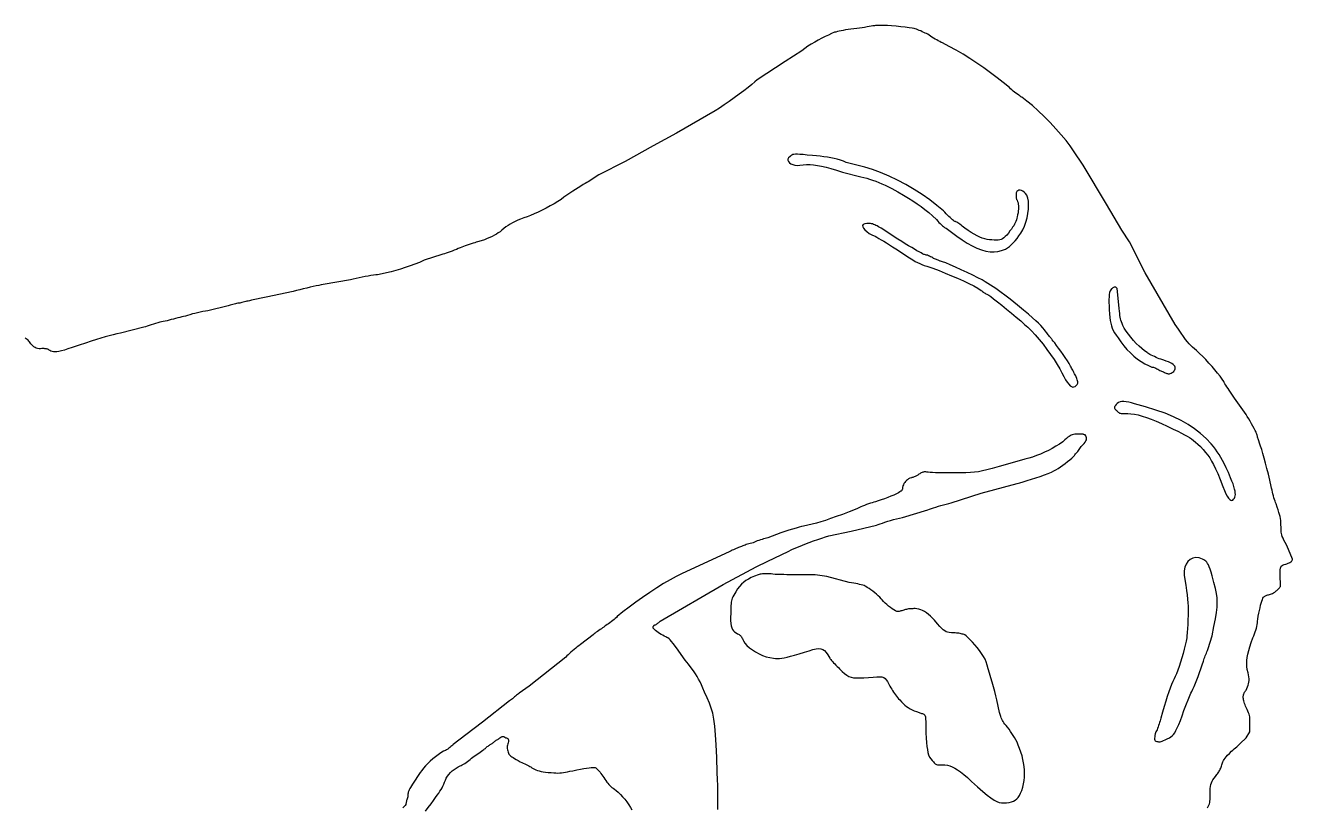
# Model space of a CAD drawing. Extents: x 0.1 to 12, y 0.1 to 13.2.
# Drawn here: x 8.111 to 12.033, y 10.784 to 13.205 of the extents above; entities that cross this region are included whole.
import ezdxf

# ---------------------------------------------------------------- set-up
doc = ezdxf.new("R2010")
doc.units = 0
doc.layers.get('0').update_dxf_attribs({"color": 5, "linetype": 'CONTINUOUS'})
doc.layers.add('1', color=1, linetype='CONTINUOUS')

msp = doc.modelspace()

# ---------------------------------------------------------------- linework, layer by layer
at = {"linetype": 'CONTINUOUS'}
msp.add_lwpolyline([(11.769, 10.7828), (11.7716, 10.7874), (11.7737, 10.7916), (11.7752, 10.7956), (11.7763, 10.7995), (11.777, 10.8037), (11.7774, 10.8083), (11.7777, 10.8133), (11.7778, 10.8191), (11.7778, 10.8258), (11.7779, 10.835), (11.7782, 10.8427), (11.7789, 10.8494), (11.78, 10.8552), (11.7815, 10.8604), (11.7836, 10.8652), (11.7863, 10.8699), (11.7897, 10.8747), (11.7938, 10.88), (11.7988, 10.8859), (11.8006, 10.8886), (11.8024, 10.8913), (11.8041, 10.8941), (11.8058, 10.8969), (11.8074, 10.8998), (11.809, 10.9027), (11.8104, 10.9058), (11.8117, 10.9091), (11.8128, 10.9124), (11.8138, 10.9159), (11.8147, 10.9194), (11.8158, 10.9226), (11.8171, 10.9258), (11.8188, 10.929), (11.8209, 10.9324), (11.8238, 10.9362), (11.8273, 10.9405), (11.8318, 10.9455), (11.8372, 10.9513), (11.8438, 10.958), (11.8483, 10.9616), (11.8524, 10.9651), (11.8563, 10.9684), (11.8598, 10.9716), (11.863, 10.9745), (11.8657, 10.977), (11.8679, 10.9791), (11.8695, 10.9806), (11.8705, 10.9816), (11.8709, 10.982), (11.8889, 11), (11.9009, 11.018), (11.9009, 11.042), (11.9009, 11.0487), (11.9008, 11.0546), (11.9006, 11.0597), (11.9001, 11.0643), (11.8994, 11.0687), (11.8983, 11.073), (11.8968, 11.0773), (11.8948, 11.082), (11.8921, 11.0872), (11.8889, 11.0931), (11.8872, 11.0976), (11.8857, 11.102), (11.8843, 11.1063), (11.8831, 11.1103), (11.8821, 11.1141), (11.8813, 11.1175), (11.8807, 11.1205), (11.8802, 11.123), (11.88, 11.1249), (11.8799, 11.1261), (11.88, 11.1273), (11.8802, 11.1289), (11.8807, 11.1309), (11.8813, 11.1331), (11.8821, 11.1355), (11.8831, 11.138), (11.8843, 11.1405), (11.8857, 11.1429), (11.8872, 11.1452), (11.8889, 11.1471), (11.8914, 11.1524), (11.8935, 11.1574), (11.8953, 11.1622), (11.8966, 11.167), (11.8975, 11.1719), (11.898, 11.177), (11.8979, 11.1823), (11.8974, 11.1881), (11.8964, 11.1943), (11.8949, 11.2012), (11.8926, 11.2109), (11.8913, 11.2202), (11.8908, 11.2295), (11.8911, 11.2388), (11.8923, 11.2485), (11.8942, 11.2587), (11.897, 11.2697), (11.9006, 11.2816), (11.9049, 11.2948), (11.9099, 11.3093), (11.9125, 11.3155), (11.9149, 11.3216), (11.9171, 11.3275), (11.9191, 11.3333), (11.9208, 11.339), (11.9222, 11.3445), (11.9234, 11.3501), (11.9242, 11.3555), (11.9247, 11.361), (11.9249, 11.3664), (11.9267, 11.3761), (11.9285, 11.3854), (11.9303, 11.3941), (11.9321, 11.4024), (11.9339, 11.4099), (11.9357, 11.4168), (11.9375, 11.4228), (11.9393, 11.428), (11.9411, 11.4322), (11.9429, 11.4354), (11.944, 11.4363), (11.9454, 11.4372), (11.9471, 11.4381), (11.949, 11.439), (11.9512, 11.4399), (11.9535, 11.4408), (11.956, 11.4417), (11.9586, 11.4426), (11.9613, 11.4435), (11.964, 11.4444), (11.9674, 11.4454), (11.9705, 11.4466), (11.9733, 11.4479), (11.9759, 11.4493), (11.9782, 11.4508), (11.9804, 11.4524), (11.9824, 11.4541), (11.9843, 11.4559), (11.9862, 11.4577), (11.988, 11.4595), (11.9904, 11.4619), (11.9924, 11.4641), (11.9938, 11.4662), (11.9949, 11.4684), (11.9955, 11.4711), (11.9958, 11.4744), (11.9957, 11.4785), (11.9954, 11.4838), (11.9948, 11.4903), (11.994, 11.4985), (11.994, 11.5068), (11.9941, 11.5138), (11.9945, 11.5196), (11.9952, 11.5244), (11.9962, 11.5282), (11.9979, 11.5312), (12.0002, 11.5335), (12.0032, 11.5352), (12.0071, 11.5365), (12.012, 11.5375), (12.0155, 11.5385), (12.0188, 11.5397), (12.0219, 11.541), (12.0246, 11.5424), (12.027, 11.5439), (12.0291, 11.5455), (12.0308, 11.5472), (12.032, 11.549), (12.0328, 11.5508), (12.033, 11.5526), (12.015, 11.5946), (12.0101, 11.6037), (12.0062, 11.6112), (12.0032, 11.6175), (12.0009, 11.6229), (11.9992, 11.6276), (11.9982, 11.632), (11.9975, 11.6363), (11.9971, 11.6408), (11.997, 11.6458), (11.997, 11.6517), (11.9969, 11.6593), (11.9966, 11.6661), (11.996, 11.6723), (11.9952, 11.6783), (11.994, 11.6843), (11.9925, 11.6906), (11.9905, 11.6974), (11.9882, 11.705), (11.9853, 11.7137), (11.982, 11.7237), (11.9802, 11.7277), (11.9784, 11.7322), (11.9767, 11.7373), (11.975, 11.7427), (11.9733, 11.7485), (11.9718, 11.7544), (11.9704, 11.7604), (11.9691, 11.7664), (11.968, 11.7722), (11.967, 11.7778), (11.9625, 11.7972), (11.958, 11.8158), (11.9536, 11.8334), (11.9493, 11.8499), (11.9452, 11.8652), (11.9412, 11.8792), (11.9375, 11.8917), (11.934, 11.9025), (11.9308, 11.9116), (11.9279, 11.9189), (11.927, 11.9217), (11.9261, 11.9246), (11.9253, 11.9274), (11.9245, 11.9302), (11.9238, 11.9328), (11.9232, 11.9351), (11.9227, 11.9371), (11.9223, 11.9386), (11.922, 11.9396), (11.9219, 11.9399), (11.9213, 11.9419), (11.9196, 11.9456), (11.9171, 11.9508), (11.9138, 11.9572), (11.9099, 11.9643), (11.9057, 11.9719), (11.9013, 11.9796), (11.8969, 11.9871), (11.8927, 11.994), (11.8889, 12), (11.8529, 12.0511), (11.8491, 12.0573), (11.8451, 12.0636), (11.841, 12.0696), (11.8369, 12.0755), (11.833, 12.0811), (11.8293, 12.0863), (11.826, 12.0911), (11.8232, 12.0953), (11.8211, 12.0991), (11.8198, 12.1021), (11.8146, 12.1099), (11.8082, 12.1187), (11.8007, 12.1283), (11.7924, 12.1385), (11.7834, 12.149), (11.774, 12.1596), (11.7643, 12.1701), (11.7546, 12.1801), (11.745, 12.1896), (11.7357, 12.1982), (11.729, 12.2034), (11.7231, 12.2084), (11.7177, 12.2134), (11.7125, 12.219), (11.7072, 12.2252), (11.7016, 12.2326), (11.6953, 12.2413), (11.6881, 12.2518), (11.6796, 12.2644), (11.6697, 12.2793), (11.5766, 12.4384), (11.5285, 12.5345), (11.5045, 12.5706), (11.4565, 12.6517), (11.3844, 12.7718), (11.3544, 12.8168), (11.3446, 12.8315), (11.332, 12.8481), (11.3171, 12.8661), (11.3005, 12.8849), (11.2827, 12.9039), (11.2642, 12.9225), (11.2457, 12.9403), (11.2276, 12.9564), (11.2106, 12.9705), (11.1952, 12.982), (11.1922, 12.984), (11.1888, 12.9863), (11.1851, 12.9888), (11.181, 12.9917), (11.1768, 12.9947), (11.1725, 12.998), (11.1682, 13.0014), (11.164, 13.0048), (11.1599, 13.0084), (11.1562, 13.012), (11.1376, 13.0274), (11.1182, 13.0428), (11.098, 13.0581), (11.0772, 13.0732), (11.0559, 13.0878), (11.0344, 13.102), (11.0128, 13.1154), (10.9913, 13.128), (10.9699, 13.1396), (10.9489, 13.1502), (10.9451, 13.1521), (10.9408, 13.1544), (10.9362, 13.1569), (10.9314, 13.1597), (10.9264, 13.1625), (10.9215, 13.1655), (10.9167, 13.1685), (10.9121, 13.1715), (10.9078, 13.1744), (10.9039, 13.1772), (10.9001, 13.1791), (10.8958, 13.1811), (10.8912, 13.1831), (10.8865, 13.1852), (10.8818, 13.1873), (10.8771, 13.1893), (10.8727, 13.1911), (10.8685, 13.1927), (10.8649, 13.1941), (10.8619, 13.1952), (10.8554, 13.1963), (10.8457, 13.1976), (10.8337, 13.199), (10.8201, 13.2005), (10.8059, 13.202), (10.792, 13.2032), (10.7793, 13.2042), (10.7685, 13.2047), (10.7607, 13.2048), (10.7568, 13.2042), (10.7447, 13.2042), (10.7423, 13.204), (10.7388, 13.2036), (10.7342, 13.2028), (10.7288, 13.2019), (10.7226, 13.2008), (10.7158, 13.1997), (10.7084, 13.1985), (10.7007, 13.1973), (10.6928, 13.1962), (10.6847, 13.1952), (10.6751, 13.1942), (10.666, 13.1931), (10.6575, 13.1918), (10.6496, 13.1905), (10.6423, 13.1892), (10.6356, 13.1878), (10.6296, 13.1865), (10.6242, 13.1853), (10.6196, 13.1842), (10.6156, 13.1832), (10.6063, 13.1793), (10.5963, 13.1749), (10.586, 13.1701), (10.5754, 13.1648), (10.5646, 13.1592), (10.5538, 13.1531), (10.5431, 13.1468), (10.5328, 13.1401), (10.5229, 13.1332), (10.5135, 13.1261), (10.4625, 13.0931), (10.3754, 13.036), (10.3685, 13.0297), (10.3591, 13.0217), (10.3475, 13.0124), (10.3343, 13.0022), (10.3198, 12.9914), (10.3047, 12.9802), (10.2893, 12.9692), (10.2741, 12.9586), (10.2596, 12.9487), (10.2462, 12.9399), (10.1261, 12.8709), (10.0541, 12.8318), (9.967, 12.7838), (9.8859, 12.7417), (9.8529, 12.7207), (9.8486, 12.7185), (9.8433, 12.7154), (9.837, 12.7117), (9.8299, 12.7073), (9.8221, 12.7023), (9.8137, 12.6969), (9.805, 12.6912), (9.796, 12.6852), (9.7868, 12.679), (9.7778, 12.6727), (9.7689, 12.6662), (9.7587, 12.6595), (9.7475, 12.6527), (9.7355, 12.6459), (9.723, 12.6393), (9.7103, 12.6329), (9.6978, 12.6269), (9.6856, 12.6214), (9.6742, 12.6166), (9.6637, 12.6126), (9.6533, 12.609), (9.6437, 12.6054), (9.6349, 12.6016), (9.6267, 12.5978), (9.619, 12.5938), (9.6118, 12.5897), (9.6049, 12.5853), (9.5983, 12.5807), (9.5919, 12.5758), (9.5856, 12.5706), (9.5802, 12.5662), (9.5746, 12.5622), (9.5688, 12.5584), (9.5626, 12.5549), (9.5559, 12.5514), (9.5486, 12.5481), (9.5405, 12.5448), (9.5316, 12.5414), (9.5216, 12.5381), (9.5105, 12.5345), (9.5065, 12.5335), (9.5017, 12.5321), (9.4964, 12.5305), (9.4906, 12.5286), (9.4846, 12.5267), (9.4785, 12.5246), (9.4725, 12.5225), (9.4667, 12.5204), (9.4613, 12.5184), (9.4565, 12.5165), (9.4508, 12.5138), (9.4448, 12.5112), (9.4385, 12.5086), (9.4321, 12.5061), (9.4257, 12.5038), (9.4195, 12.5016), (9.4136, 12.4997), (9.4082, 12.498), (9.4034, 12.4966), (9.3994, 12.4955), (9.3453, 12.4775), (9.3308, 12.4713), (9.3162, 12.4656), (9.3015, 12.4602), (9.2868, 12.4551), (9.2721, 12.4505), (9.2576, 12.4461), (9.2431, 12.4422), (9.2289, 12.4386), (9.2149, 12.4353), (9.2012, 12.4324), (9.1952, 12.4322), (9.1881, 12.4314), (9.1802, 12.4303), (9.1716, 12.4289), (9.1625, 12.4272), (9.1532, 12.4253), (9.1438, 12.4233), (9.1345, 12.4213), (9.1256, 12.4193), (9.1171, 12.4174), (9.033, 12.4024), (9.0269, 12.4013), (9.0196, 12.3999), (9.0112, 12.3982), (9.002, 12.3963), (8.9921, 12.3941), (8.9818, 12.3918), (8.9712, 12.3893), (8.9606, 12.3867), (8.9501, 12.3841), (8.9399, 12.3814), (8.8559, 12.3634), (8.8108, 12.3544), (8.8079, 12.3535), (8.8045, 12.3526), (8.8008, 12.3516), (8.7968, 12.3507), (8.7928, 12.3498), (8.7888, 12.349), (8.7848, 12.3481), (8.7811, 12.3471), (8.7777, 12.3462), (8.7748, 12.3453), (8.7718, 12.3452), (8.7684, 12.3447), (8.7647, 12.344), (8.7608, 12.343), (8.7568, 12.342), (8.7527, 12.3408), (8.7488, 12.3396), (8.7451, 12.3384), (8.7417, 12.3373), (8.7387, 12.3363), (8.6757, 12.3213), (8.6682, 12.3202), (8.6604, 12.3189), (8.6523, 12.3172), (8.6441, 12.3154), (8.6359, 12.3134), (8.6279, 12.3114), (8.6202, 12.3093), (8.613, 12.3072), (8.6064, 12.3052), (8.6006, 12.3033), (8.5949, 12.3022), (8.5889, 12.3009), (8.5824, 12.2993), (8.5758, 12.2976), (8.5691, 12.2958), (8.5623, 12.294), (8.5557, 12.2923), (8.5493, 12.2907), (8.5432, 12.2894), (8.5375, 12.2883), (8.5326, 12.2872), (8.527, 12.2858), (8.5208, 12.2842), (8.5142, 12.2824), (8.5075, 12.2804), (8.5008, 12.2783), (8.4942, 12.2762), (8.488, 12.2742), (8.4824, 12.2721), (8.4775, 12.2703), (8.4054, 12.2523), (8.3938, 12.2495), (8.3823, 12.2467), (8.3705, 12.2437), (8.3582, 12.2403), (8.345, 12.2365), (8.3306, 12.2321), (8.3147, 12.2271), (8.2971, 12.2214), (8.2774, 12.2148), (8.2553, 12.2072), (8.2427, 12.2031), (8.2319, 12.1999), (8.2227, 12.1975), (8.2149, 12.1958), (8.2083, 12.1948), (8.2027, 12.1944), (8.1979, 12.1947), (8.1937, 12.1954), (8.1898, 12.1966), (8.1862, 12.1982), (8.1844, 12.1998), (8.1825, 12.2011), (8.1806, 12.2021), (8.1786, 12.2029), (8.1764, 12.2035), (8.1741, 12.2038), (8.1715, 12.204), (8.1687, 12.2042), (8.1656, 12.2042), (8.1622, 12.2042), (8.1577, 12.2037), (8.1532, 12.2038), (8.1489, 12.2045), (8.1447, 12.2058), (8.1408, 12.2076), (8.1371, 12.2098), (8.1337, 12.2125), (8.1307, 12.2155), (8.1282, 12.2187), (8.1261, 12.2222), (8.1242, 12.2249), (8.1219, 12.2276), (8.1193, 12.2302), (8.1166, 12.2326), (8.1137, 12.235), (8.1108, 12.2371)], dxfattribs=at)
at = {"layer": '1', "linetype": 'CONTINUOUS'}
for points in [[(10.531, 12.8034), (10.5183, 12.8047), (10.5082, 12.8055), (10.5002, 12.8059), (10.494, 12.8059), (10.4893, 12.8055), (10.4856, 12.8046), (10.4826, 12.8032), (10.4801, 12.8012), (10.4775, 12.7988), (10.4732, 12.795), (10.4711, 12.7911), (10.4709, 12.7871), (10.4725, 12.7832), (10.4756, 12.7797), (10.4801, 12.7765), (10.4857, 12.774), (10.4923, 12.7723), (10.4996, 12.7715), (10.5075, 12.7718), (10.5182, 12.7732), (10.5287, 12.7739), (10.5395, 12.7738), (10.5506, 12.773), (10.5623, 12.7714), (10.575, 12.769), (10.5888, 12.7657), (10.604, 12.7616), (10.6209, 12.7566), (10.6396, 12.7508), (10.6967, 12.7357), (10.7057, 12.7338), (10.7148, 12.7314), (10.7239, 12.7287), (10.7331, 12.7256), (10.7425, 12.7222), (10.7521, 12.7184), (10.7618, 12.7143), (10.7718, 12.7098), (10.7822, 12.7049), (10.7928, 12.6997), (10.8116, 12.6893), (10.8285, 12.6796), (10.8438, 12.6704), (10.8578, 12.6616), (10.8709, 12.6528), (10.8832, 12.6439), (10.895, 12.6348), (10.9068, 12.6251), (10.9186, 12.6148), (10.9309, 12.6036), (10.9346, 12.5992), (10.9384, 12.595), (10.9421, 12.5911), (10.9458, 12.5876), (10.9493, 12.5845), (10.9526, 12.5818), (10.9554, 12.5796), (10.9578, 12.5779), (10.9597, 12.5769), (10.961, 12.5766), (10.994, 12.5526), (11.01, 12.5407), (11.0257, 12.5306), (11.0409, 12.522), (11.0556, 12.5151), (11.0698, 12.5098), (11.0835, 12.5061), (11.0966, 12.504), (11.1091, 12.5035), (11.121, 12.5047), (11.1321, 12.5075), (11.1384, 12.5097), (11.1444, 12.5125), (11.1504, 12.5162), (11.1563, 12.5205), (11.1622, 12.5255), (11.168, 12.5313), (11.1739, 12.5378), (11.1799, 12.545), (11.186, 12.5529), (11.1922, 12.5616), (11.1981, 12.5715), (11.2033, 12.583), (11.2076, 12.5956), (11.2111, 12.6088), (11.2136, 12.6224), (11.2151, 12.6357), (11.2156, 12.6485), (11.215, 12.6602), (11.2132, 12.6704), (11.2102, 12.6787), (11.2064, 12.6844), (11.2022, 12.6888), (11.1978, 12.692), (11.1934, 12.694), (11.1892, 12.6948), (11.1853, 12.6945), (11.182, 12.6929), (11.1795, 12.6903), (11.1778, 12.6865), (11.1772, 12.6817), (11.1772, 12.6798), (11.1772, 12.6778), (11.1773, 12.6757), (11.1774, 12.6736), (11.1776, 12.6715), (11.1778, 12.6696), (11.1782, 12.6677), (11.1787, 12.6661), (11.1794, 12.6647), (11.1802, 12.6637), (11.1818, 12.6599), (11.1831, 12.6558), (11.184, 12.6513), (11.1845, 12.6466), (11.1847, 12.6415), (11.1845, 12.6362), (11.184, 12.6306), (11.1831, 12.6248), (11.1818, 12.6188), (11.1802, 12.6126), (11.1792, 12.6075), (11.1779, 12.6027), (11.1764, 12.5982), (11.1746, 12.5938), (11.1723, 12.5893), (11.1696, 12.5847), (11.1664, 12.5798), (11.1626, 12.5744), (11.1582, 12.5683), (11.1532, 12.5616), (11.1481, 12.5558), (11.1435, 12.551), (11.1393, 12.5472), (11.1352, 12.5442), (11.131, 12.542), (11.1266, 12.5406), (11.1216, 12.5398), (11.1161, 12.5396), (11.1096, 12.5398), (11.1021, 12.5405), (11.0949, 12.5409), (11.0876, 12.542), (11.0802, 12.5438), (11.0725, 12.5463), (11.0646, 12.5495), (11.0563, 12.5535), (11.0475, 12.5582), (11.0383, 12.5636), (11.0285, 12.5697), (11.018, 12.5766), (11.0143, 12.5801), (11.0106, 12.5834), (11.0068, 12.5864), (11.0031, 12.5892), (10.9996, 12.5916), (10.9964, 12.5937), (10.9935, 12.5953), (10.9911, 12.5966), (10.9892, 12.5973), (10.988, 12.5976), (10.9859, 12.5989), (10.9834, 12.6007), (10.9804, 12.6032), (10.977, 12.6062), (10.9733, 12.6096), (10.9694, 12.6134), (10.9652, 12.6174), (10.9609, 12.6217), (10.9565, 12.6261), (10.952, 12.6306), (10.9319, 12.6477), (10.9099, 12.6646), (10.8864, 12.681), (10.8616, 12.6968), (10.836, 12.7117), (10.8099, 12.7256), (10.7838, 12.7381), (10.7579, 12.7491), (10.7328, 12.7584), (10.7087, 12.7658), (10.6517, 12.7808), (10.6425, 12.7842), (10.6332, 12.7873), (10.6236, 12.7901), (10.6138, 12.7925), (10.6036, 12.7947), (10.5931, 12.7966), (10.5821, 12.7982), (10.5707, 12.7996), (10.5589, 12.8008), (10.5465, 12.8018)], [(10.7553, 12.5792), (10.7511, 12.5816), (10.7471, 12.5838), (10.7432, 12.5858), (10.7395, 12.5875), (10.736, 12.5889), (10.7326, 12.59), (10.7295, 12.5909), (10.7265, 12.5914), (10.7237, 12.5916), (10.715, 12.5918), (10.7085, 12.5907), (10.7043, 12.5885), (10.7022, 12.5854), (10.7023, 12.5815), (10.7045, 12.5769), (10.7087, 12.5718), (10.7148, 12.5665), (10.7228, 12.561), (10.7327, 12.5556), (10.7361, 12.5542), (10.7405, 12.552), (10.746, 12.5491), (10.7525, 12.5455), (10.7598, 12.5413), (10.7678, 12.5365), (10.7764, 12.5313), (10.7855, 12.5257), (10.795, 12.5197), (10.8048, 12.5135), (10.822, 12.502), (10.8361, 12.4926), (10.8477, 12.485), (10.8572, 12.4789), (10.8652, 12.4741), (10.8723, 12.4703), (10.8788, 12.4672), (10.8854, 12.4645), (10.8926, 12.462), (10.9009, 12.4595), (10.9194, 12.4528), (10.9386, 12.4456), (10.958, 12.438), (10.9774, 12.43), (10.9962, 12.4219), (11.0142, 12.4138), (11.0308, 12.4059), (11.0458, 12.3983), (11.0587, 12.391), (11.0691, 12.3844), (11.071, 12.3826), (11.0733, 12.3808), (11.0758, 12.3791), (11.0784, 12.3774), (11.0811, 12.3758), (11.0838, 12.3742), (11.0864, 12.3728), (11.0889, 12.3715), (11.0911, 12.3704), (11.0931, 12.3694), (11.0986, 12.3651), (11.1076, 12.3582), (11.1192, 12.3491), (11.1328, 12.3384), (11.1475, 12.3266), (11.1627, 12.3142), (11.1776, 12.3019), (11.1915, 12.2901), (11.2036, 12.2794), (11.2132, 12.2703), (11.2244, 12.2593), (11.2363, 12.2467), (11.2484, 12.2326), (11.2606, 12.2176), (11.2725, 12.202), (11.2839, 12.1862), (11.2945, 12.1706), (11.3039, 12.1556), (11.312, 12.1417), (11.3183, 12.1291), (11.3244, 12.1175), (11.3299, 12.1078), (11.3351, 12.0999), (11.3398, 12.0938), (11.3442, 12.0893), (11.3484, 12.0865), (11.3523, 12.0853), (11.3561, 12.0855), (11.3598, 12.0871), (11.3634, 12.0901), (11.365, 12.0918), (11.3663, 12.0935), (11.3672, 12.0952), (11.3677, 12.097), (11.3679, 12.0991), (11.3677, 12.1015), (11.3672, 12.1045), (11.3663, 12.108), (11.365, 12.1121), (11.3634, 12.1171), (11.3616, 12.12), (11.3598, 12.1232), (11.358, 12.1265), (11.3562, 12.13), (11.3544, 12.1336), (11.3526, 12.1372), (11.3507, 12.1408), (11.349, 12.1441), (11.3471, 12.1473), (11.3453, 12.1502), (11.3411, 12.158), (11.3357, 12.1669), (11.3294, 12.1766), (11.3227, 12.1865), (11.3157, 12.1963), (11.3088, 12.2057), (11.3023, 12.2143), (11.2965, 12.2217), (11.2918, 12.2274), (11.2883, 12.2312), (11.2872, 12.2331), (11.2858, 12.2352), (11.2842, 12.2374), (11.2824, 12.2397), (11.2804, 12.2421), (11.2783, 12.2446), (11.2762, 12.2472), (11.2742, 12.2499), (11.2721, 12.2526), (11.2703, 12.2553), (11.265, 12.2622), (11.2596, 12.2688), (11.2537, 12.2754), (11.2467, 12.2826), (11.2384, 12.2905), (11.2281, 12.2998), (11.2155, 12.3107), (11.2001, 12.3237), (11.1815, 12.3391), (11.1592, 12.3574), (11.1141, 12.3904), (11.0811, 12.4114), (11.0717, 12.4168), (11.0586, 12.4237), (11.0429, 12.4316), (11.0255, 12.4401), (11.0075, 12.4486), (10.9898, 12.4566), (10.9735, 12.4637), (10.9596, 12.4694), (10.9491, 12.4731), (10.9429, 12.4745), (10.9426, 12.4747), (10.9416, 12.4751), (10.9401, 12.4758), (10.9381, 12.4768), (10.9358, 12.4779), (10.9332, 12.479), (10.9304, 12.4802), (10.9276, 12.4814), (10.9247, 12.4825), (10.9219, 12.4835), (10.9191, 12.4853), (10.9159, 12.487), (10.9126, 12.4887), (10.9092, 12.4903), (10.9058, 12.4917), (10.9025, 12.493), (10.8993, 12.494), (10.8965, 12.4948), (10.894, 12.4953), (10.8919, 12.4955), (10.8878, 12.4976), (10.8829, 12.5002), (10.877, 12.5034), (10.8703, 12.5072), (10.8626, 12.5116), (10.8541, 12.5167), (10.8446, 12.5224), (10.8342, 12.5287), (10.823, 12.5358), (10.8108, 12.5435), (10.7598, 12.5766)], [(11.4878, 12.392), (11.4865, 12.3933), (11.4853, 12.3942), (11.4842, 12.3947), (11.4831, 12.3949), (11.4819, 12.3947), (11.4806, 12.3942), (11.4789, 12.3933), (11.4769, 12.392), (11.4745, 12.3904), (11.4719, 12.3889), (11.4698, 12.3864), (11.468, 12.3827), (11.4665, 12.378), (11.4655, 12.372), (11.4647, 12.3649), (11.4644, 12.3566), (11.4644, 12.347), (11.4647, 12.3363), (11.4655, 12.3243), (11.4664, 12.3117), (11.4674, 12.3009), (11.4687, 12.2913), (11.4702, 12.2829), (11.4722, 12.2752), (11.4748, 12.2679), (11.4779, 12.2608), (11.4819, 12.2535), (11.4867, 12.2458), (11.4925, 12.2372), (11.501, 12.2248), (11.5103, 12.2129), (11.5203, 12.2015), (11.5308, 12.1908), (11.5417, 12.1809), (11.5528, 12.1719), (11.5641, 12.164), (11.5754, 12.1571), (11.5866, 12.1515), (11.5976, 12.1471), (11.5996, 12.147), (11.6019, 12.1465), (11.6044, 12.1457), (11.6071, 12.1447), (11.61, 12.1434), (11.6129, 12.142), (11.6159, 12.1404), (11.6189, 12.1387), (11.6218, 12.1369), (11.6246, 12.1351), (11.6274, 12.1341), (11.6303, 12.1331), (11.6332, 12.1319), (11.6361, 12.1307), (11.6389, 12.1295), (11.6415, 12.1284), (11.6438, 12.1275), (11.6459, 12.1268), (11.6475, 12.1263), (11.6486, 12.1261), (11.6514, 12.1264), (11.6543, 12.1271), (11.6572, 12.1283), (11.6599, 12.1299), (11.6625, 12.1318), (11.6649, 12.1339), (11.6668, 12.1363), (11.6684, 12.1388), (11.6693, 12.1415), (11.6697, 12.1441), (11.6693, 12.1469), (11.6682, 12.1495), (11.6662, 12.1523), (11.6633, 12.1549), (11.6595, 12.1577), (11.6547, 12.1604), (11.6489, 12.1631), (11.642, 12.1658), (11.6339, 12.1685), (11.6246, 12.1712), (11.62, 12.1731), (11.6151, 12.1751), (11.6101, 12.1772), (11.6051, 12.1794), (11.6002, 12.1817), (11.5956, 12.1839), (11.5915, 12.1861), (11.5878, 12.1883), (11.5848, 12.1903), (11.5826, 12.1922), (11.575, 12.1975), (11.5667, 12.2041), (11.558, 12.2119), (11.5492, 12.2205), (11.5405, 12.2297), (11.5322, 12.2393), (11.5245, 12.249), (11.5176, 12.2586), (11.5119, 12.2678), (11.5075, 12.2763), (11.5051, 12.2821), (11.5031, 12.2872), (11.5015, 12.2918), (11.5002, 12.2963), (11.4992, 12.3011), (11.4984, 12.3063), (11.4977, 12.3125), (11.497, 12.3198), (11.4963, 12.3286), (11.4955, 12.3393), (11.4895, 12.3904)], [(11.5341, 12.0362), (11.5255, 12.0385), (11.5177, 12.0399), (11.5107, 12.0404), (11.5045, 12.0402), (11.499, 12.0391), (11.4942, 12.0372), (11.49, 12.0346), (11.4865, 12.0312), (11.4835, 12.027), (11.4827, 12.0253), (11.4821, 12.0237), (11.4817, 12.0223), (11.4817, 12.0209), (11.482, 12.0195), (11.4826, 12.0182), (11.4837, 12.0168), (11.4851, 12.0153), (11.487, 12.0137), (11.4895, 12.012), (11.4912, 12.0096), (11.4929, 12.0076), (11.4947, 12.0061), (11.4968, 12.0049), (11.4992, 12.0041), (11.5023, 12.0036), (11.5059, 12.0032), (11.5104, 12.0031), (11.5159, 12.003), (11.5225, 12.003), (11.5327, 12.0025), (11.5435, 12.0012), (11.5551, 11.9989), (11.5674, 11.9956), (11.5807, 11.9914), (11.595, 11.9861), (11.6103, 11.9799), (11.6268, 11.9726), (11.6446, 11.9643), (11.6637, 11.955), (11.6776, 11.9483), (11.6891, 11.9427), (11.6987, 11.9378), (11.7067, 11.9333), (11.7136, 11.9291), (11.7199, 11.9247), (11.726, 11.92), (11.7324, 11.9146), (11.7395, 11.9083), (11.7477, 11.9009), (11.7562, 11.8915), (11.7636, 11.8829), (11.7702, 11.8745), (11.7764, 11.8658), (11.7823, 11.8562), (11.7882, 11.8453), (11.7943, 11.8326), (11.801, 11.8174), (11.8084, 11.7993), (11.8168, 11.7778), (11.822, 11.7654), (11.8266, 11.7553), (11.8308, 11.7473), (11.8347, 11.7413), (11.8382, 11.7372), (11.8415, 11.735), (11.8445, 11.7344), (11.8474, 11.7354), (11.8501, 11.7379), (11.8529, 11.7417), (11.8544, 11.7447), (11.8553, 11.7483), (11.8558, 11.7525), (11.8555, 11.7575), (11.8547, 11.7631), (11.8533, 11.7696), (11.8512, 11.777), (11.8484, 11.7853), (11.845, 11.7945), (11.8408, 11.8048), (11.834, 11.8208), (11.8277, 11.8348), (11.8218, 11.847), (11.8162, 11.8578), (11.8108, 11.8675), (11.8054, 11.8764), (11.7998, 11.8848), (11.794, 11.8929), (11.7876, 11.9012), (11.7808, 11.9099), (11.765, 11.9264), (11.748, 11.9417), (11.7297, 11.956), (11.7098, 11.9693), (11.6881, 11.9816), (11.6642, 11.9931), (11.6381, 12.004), (11.6094, 12.0142), (11.578, 12.0238), (11.5435, 12.033)], [(11.7432, 11.5565), (11.7331, 11.5575), (11.7239, 11.556), (11.7157, 11.552), (11.7087, 11.5458), (11.7032, 11.5376), (11.6993, 11.5277), (11.6973, 11.5162), (11.6973, 11.5034), (11.6997, 11.4895), (11.7022, 11.4717), (11.7044, 11.4559), (11.7062, 11.4419), (11.7076, 11.4293), (11.7087, 11.4178), (11.7094, 11.4071), (11.7098, 11.3969), (11.7098, 11.387), (11.7094, 11.3769), (11.7087, 11.3664), (11.7086, 11.36), (11.7084, 11.3535), (11.7081, 11.347), (11.7076, 11.3407), (11.7072, 11.3345), (11.7068, 11.3285), (11.7064, 11.323), (11.706, 11.3178), (11.7058, 11.3133), (11.7057, 11.3093), (11.7036, 11.2987), (11.7008, 11.2867), (11.6975, 11.2739), (11.6939, 11.2605), (11.6899, 11.247), (11.6858, 11.2336), (11.6816, 11.2208), (11.6775, 11.2089), (11.6734, 11.1982), (11.6697, 11.1892), (11.666, 11.1822), (11.6621, 11.174), (11.658, 11.1645), (11.6538, 11.1537), (11.6494, 11.1415), (11.6448, 11.128), (11.64, 11.1131), (11.6351, 11.0968), (11.6299, 11.0792), (11.6246, 11.0601), (11.6236, 11.0562), (11.6225, 11.0519), (11.6212, 11.0474), (11.6198, 11.0427), (11.6182, 11.0379), (11.6166, 11.0333), (11.6149, 11.0288), (11.6132, 11.0247), (11.6114, 11.0211), (11.6096, 11.018), (11.608, 11.0121), (11.6068, 11.0068), (11.606, 11.0023), (11.6057, 10.9984), (11.6059, 10.9951), (11.6066, 10.9925), (11.6079, 10.9905), (11.6098, 10.9891), (11.6124, 10.9883), (11.6156, 10.988), (11.6174, 10.9873), (11.6191, 10.9869), (11.6209, 10.987), (11.6231, 10.9875), (11.6258, 10.9884), (11.629, 10.9897), (11.6331, 10.9915), (11.6381, 10.9939), (11.6442, 10.9967), (11.6517, 11), (11.656, 11.0022), (11.6601, 11.0053), (11.664, 11.0095), (11.6679, 11.0149), (11.6719, 11.0218), (11.6761, 11.0303), (11.6805, 11.0406), (11.6854, 11.0528), (11.6907, 11.0673), (11.6967, 11.0841), (11.7177, 11.1381), (11.7207, 11.1435), (11.7241, 11.1505), (11.7279, 11.1588), (11.7319, 11.1683), (11.7361, 11.1787), (11.7404, 11.1898), (11.7447, 11.2014), (11.749, 11.2134), (11.753, 11.2254), (11.7568, 11.2372), (11.7578, 11.241), (11.7592, 11.245), (11.7608, 11.2493), (11.7625, 11.2536), (11.7643, 11.2579), (11.766, 11.2621), (11.7678, 11.2661), (11.7693, 11.2699), (11.7707, 11.2733), (11.7718, 11.2763), (11.7838, 11.3153), (11.7895, 11.344), (11.7939, 11.3675), (11.797, 11.3871), (11.7989, 11.4038), (11.7995, 11.4185), (11.7989, 11.4325), (11.797, 11.4467), (11.7939, 11.4622), (11.7895, 11.4802), (11.7838, 11.5015), (11.7804, 11.5122), (11.7775, 11.5212), (11.7748, 11.5286), (11.7723, 11.5346), (11.7699, 11.5394), (11.7674, 11.5432), (11.7646, 11.5463), (11.7615, 11.5487), (11.7579, 11.5507), (11.7538, 11.5526)], [(10.4884, 11.5045), (10.4782, 11.5045), (10.468, 11.5046), (10.4581, 11.5047), (10.4486, 11.5049), (10.4397, 11.5052), (10.4316, 11.5055), (10.4246, 11.506), (10.4188, 11.5067), (10.4144, 11.5075), (10.4101, 11.5075), (10.4061, 11.5075), (10.4023, 11.5074), (10.3987, 11.5073), (10.3953, 11.5071), (10.3919, 11.5069), (10.3886, 11.5065), (10.3853, 11.506), (10.3819, 11.5053), (10.3784, 11.5045), (10.3674, 11.5001), (10.3576, 11.4956), (10.3489, 11.4911), (10.3411, 11.4862), (10.3341, 11.4809), (10.3276, 11.4749), (10.3214, 11.4681), (10.3154, 11.4604), (10.3095, 11.4516), (10.3033, 11.4414), (10.3009, 11.4364), (10.2989, 11.4321), (10.2974, 11.428), (10.2962, 11.4239), (10.2954, 11.4197), (10.2949, 11.4148), (10.2945, 11.4092), (10.2944, 11.4024), (10.2943, 11.3942), (10.2943, 11.3844), (10.2937, 11.3727), (10.2936, 11.3626), (10.2941, 11.3539), (10.2952, 11.3466), (10.2969, 11.3405), (10.2993, 11.3353), (10.3023, 11.331), (10.3059, 11.3273), (10.3103, 11.3241), (10.3153, 11.3213), (10.3178, 11.3203), (10.3201, 11.3191), (10.3221, 11.3177), (10.3238, 11.3161), (10.3255, 11.3142), (10.327, 11.312), (10.3285, 11.3096), (10.33, 11.3068), (10.3316, 11.3037), (10.3333, 11.3003), (10.3379, 11.293), (10.3442, 11.2857), (10.3519, 11.2786), (10.3609, 11.2718), (10.3709, 11.2654), (10.3816, 11.2597), (10.3927, 11.2547), (10.4041, 11.2507), (10.4154, 11.2478), (10.4264, 11.2462), (10.4326, 11.2455), (10.4387, 11.2452), (10.4451, 11.2454), (10.452, 11.2461), (10.4598, 11.2474), (10.4688, 11.2493), (10.4793, 11.2519), (10.4915, 11.2552), (10.5058, 11.2593), (10.5225, 11.2643), (10.5366, 11.2691), (10.5482, 11.2728), (10.5579, 11.2751), (10.566, 11.2761), (10.5728, 11.2755), (10.5787, 11.2733), (10.5841, 11.2694), (10.5893, 11.2637), (10.5947, 11.256), (10.6006, 11.2462), (10.6019, 11.2442), (10.6037, 11.2417), (10.6061, 11.2387), (10.609, 11.2355), (10.6122, 11.232), (10.6157, 11.2283), (10.6194, 11.2245), (10.6232, 11.2207), (10.627, 11.2169), (10.6306, 11.2132), (10.639, 11.2051), (10.6463, 11.1986), (10.6531, 11.1936), (10.6598, 11.1899), (10.6667, 11.1873), (10.6743, 11.1858), (10.6831, 11.185), (10.6935, 11.185), (10.7059, 11.1854), (10.7207, 11.1862), (10.7346, 11.1877), (10.7457, 11.1886), (10.7547, 11.1887), (10.7617, 11.1879), (10.7673, 11.1862), (10.7718, 11.1834), (10.7755, 11.1794), (10.779, 11.1741), (10.7827, 11.1674), (10.7868, 11.1592), (10.7895, 11.1547), (10.7922, 11.1502), (10.795, 11.1457), (10.7978, 11.1413), (10.8007, 11.137), (10.8036, 11.1328), (10.8067, 11.1287), (10.81, 11.1247), (10.8133, 11.1208), (10.8168, 11.1171), (10.8222, 11.1112), (10.8274, 11.1059), (10.8326, 11.1011), (10.838, 11.0969), (10.8435, 11.0931), (10.8492, 11.0897), (10.8554, 11.0865), (10.862, 11.0836), (10.8691, 11.0808), (10.8769, 11.0781), (10.8796, 11.0772), (10.8822, 11.0763), (10.8847, 11.0754), (10.8871, 11.0745), (10.8893, 11.0736), (10.8911, 11.0727), (10.8927, 11.0718), (10.8939, 11.0709), (10.8946, 11.07), (10.8949, 11.0691), (10.8957, 11.0676), (10.8964, 11.0649), (10.8969, 11.0612), (10.8972, 11.0565), (10.8975, 11.0511), (10.8977, 11.0449), (10.8978, 11.038), (10.8979, 11.0307), (10.8979, 11.023), (10.8979, 11.015), (10.8988, 10.999), (10.8998, 10.9852), (10.901, 10.9732), (10.9025, 10.963), (10.9043, 10.9542), (10.9065, 10.9467), (10.9093, 10.9402), (10.9128, 10.9346), (10.9169, 10.9296), (10.9219, 10.9249), (10.9237, 10.9225), (10.9253, 10.9205), (10.927, 10.919), (10.9288, 10.9179), (10.9309, 10.917), (10.9334, 10.9165), (10.9363, 10.9162), (10.9398, 10.916), (10.944, 10.9159), (10.9489, 10.9159), (10.9568, 10.9156), (10.9644, 10.9146), (10.9718, 10.9128), (10.9794, 10.9101), (10.9872, 10.9062), (10.9956, 10.901), (11.0048, 10.8944), (11.015, 10.8863), (11.0263, 10.8765), (11.039, 10.8649), (11.0581, 10.8476), (11.0742, 10.8335), (11.0877, 10.8222), (11.0991, 10.8135), (11.1089, 10.8071), (11.1173, 10.8026), (11.1249, 10.7998), (11.1322, 10.7985), (11.1394, 10.7982), (11.1471, 10.7988), (11.1555, 10.7999), (11.1628, 10.8015), (11.1692, 10.8037), (11.1746, 10.8066), (11.1794, 10.8104), (11.1837, 10.8152), (11.1875, 10.8211), (11.1912, 10.8283), (11.1947, 10.8368), (11.1982, 10.8468), (11.2005, 10.8569), (11.2022, 10.8673), (11.2031, 10.878), (11.2034, 10.8888), (11.2031, 10.8998), (11.2021, 10.9108), (11.2005, 10.922), (11.1983, 10.933), (11.1955, 10.9441), (11.1922, 10.955), (11.1878, 10.9667), (11.1838, 10.9769), (11.1799, 10.9858), (11.1761, 10.9937), (11.1723, 11.0008), (11.1684, 11.0073), (11.1643, 11.0135), (11.16, 11.0197), (11.1553, 11.0261), (11.1502, 11.033), (11.146, 11.038), (11.1425, 11.0423), (11.1395, 11.0462), (11.1369, 11.0497), (11.1348, 11.0533), (11.1328, 11.057), (11.1311, 11.0612), (11.1295, 11.0659), (11.1279, 11.0715), (11.1261, 11.0781), (11.1171, 11.1171), (11.1142, 11.1295), (11.1108, 11.1429), (11.1071, 11.157), (11.1031, 11.1715), (11.0991, 11.1858), (11.0951, 11.1997), (11.0911, 11.2128), (11.0874, 11.2247), (11.084, 11.2349), (11.0811, 11.2432), (11.0761, 11.2517), (11.0702, 11.2606), (11.0637, 11.2697), (11.0567, 11.2788), (11.0495, 11.2875), (11.0424, 11.2958), (11.0354, 11.3032), (11.0289, 11.3096), (11.023, 11.3148), (11.018, 11.3183), (11.016, 11.3192), (11.0134, 11.3201), (11.0105, 11.3209), (11.0073, 11.3217), (11.0038, 11.3224), (11.0001, 11.3231), (10.9963, 11.3236), (10.9925, 11.324), (10.9887, 11.3242), (10.985, 11.3243), (10.9769, 11.3251), (10.9704, 11.3258), (10.965, 11.3267), (10.9604, 11.3281), (10.9561, 11.3303), (10.9517, 11.3336), (10.9468, 11.3383), (10.941, 11.3446), (10.9338, 11.3529), (10.9249, 11.3634), (10.9186, 11.3702), (10.9123, 11.3763), (10.9061, 11.3817), (10.8999, 11.3864), (10.8938, 11.3904), (10.8877, 11.3936), (10.8818, 11.3962), (10.876, 11.398), (10.8704, 11.399), (10.8649, 11.3994), (10.8628, 11.3994), (10.8603, 11.3994), (10.8574, 11.3993), (10.8543, 11.3992), (10.851, 11.399), (10.8476, 11.3987), (10.8442, 11.3984), (10.8408, 11.3979), (10.8377, 11.3972), (10.8348, 11.3964), (10.8321, 11.3955), (10.8292, 11.3946), (10.8262, 11.3938), (10.8233, 11.393), (10.8206, 11.3923), (10.818, 11.3916), (10.8156, 11.3911), (10.8136, 11.3907), (10.812, 11.3905), (10.8108, 11.3904), (10.8076, 11.391), (10.8035, 11.3927), (10.7987, 11.3953), (10.7935, 11.3987), (10.7879, 11.4028), (10.7823, 11.4073), (10.7767, 11.412), (10.7715, 11.4169), (10.7668, 11.4218), (10.7628, 11.4264), (10.7596, 11.4303), (10.7554, 11.4345), (10.7506, 11.4391), (10.7452, 11.4438), (10.7395, 11.4486), (10.7336, 11.4532), (10.7277, 11.4577), (10.7219, 11.4618), (10.7165, 11.4654), (10.7117, 11.4685), (10.7095, 11.4695), (10.7064, 11.4706), (10.7026, 11.4718), (10.6981, 11.4731), (10.6929, 11.4745), (10.6873, 11.4758), (10.6812, 11.4771), (10.6746, 11.4784), (10.6678, 11.4795), (10.6607, 11.4805), (10.5916, 11.4985), (10.5839, 11.5001), (10.5767, 11.5014), (10.5698, 11.5024), (10.5627, 11.5032), (10.5552, 11.5038), (10.5468, 11.5041), (10.5373, 11.5043), (10.5263, 11.5045), (10.5135, 11.5045), (10.4985, 11.5045)]]:
    msp.add_lwpolyline(points, close=True, dxfattribs=at)
for points in [[(10.2537, 10.7782), (10.2541, 10.7871), (10.2544, 10.797), (10.2545, 10.8082), (10.2544, 10.8209), (10.2541, 10.8354), (10.2537, 10.8519), (10.2531, 10.8707), (10.2523, 10.8919), (10.2505, 10.9388), (10.2488, 10.9775), (10.2469, 11.0093), (10.2446, 11.0354), (10.2417, 11.0571), (10.2382, 11.0755), (10.2338, 11.0918), (10.2282, 11.1074), (10.2214, 11.1235), (10.2132, 11.1411), (10.2081, 11.1529), (10.2035, 11.1633), (10.1991, 11.1726), (10.1947, 11.1812), (10.1899, 11.1896), (10.1847, 11.198), (10.1786, 11.2069), (10.1715, 11.2167), (10.1631, 11.2277), (10.1532, 11.2402), (10.1409, 11.2574), (10.1308, 11.2714), (10.1226, 11.2825), (10.116, 11.2911), (10.1107, 11.2977), (10.1065, 11.3025), (10.1029, 11.306), (10.0996, 11.3086), (10.0965, 11.3105), (10.0931, 11.3123), (10.0884, 11.3144), (10.0836, 11.3169), (10.0786, 11.3197), (10.0737, 11.3227), (10.0691, 11.3258), (10.0648, 11.329), (10.061, 11.332), (10.0578, 11.3348), (10.0555, 11.3373), (10.0541, 11.3393), (10.0541, 11.3402), (10.0541, 11.3411), (10.0541, 11.342), (10.0542, 11.3429), (10.0544, 11.3438), (10.0547, 11.3447), (10.0551, 11.3456), (10.0556, 11.3466), (10.0562, 11.3475), (10.0571, 11.3483), (10.0581, 11.3485), (10.0595, 11.349), (10.0611, 11.3498), (10.063, 11.3508), (10.0649, 11.3521), (10.067, 11.3535), (10.0691, 11.3551), (10.0712, 11.3568), (10.0732, 11.3586), (10.0751, 11.3604), (10.2703, 11.4745), (10.3724, 11.5285), (10.4084, 11.5465), (10.4715, 11.5766), (10.483, 11.5821), (10.4955, 11.5876), (10.5089, 11.5932), (10.5228, 11.5987), (10.5368, 11.604), (10.5506, 11.609), (10.5639, 11.6137), (10.5764, 11.6179), (10.5877, 11.6216), (10.5976, 11.6246), (10.6667, 11.6396), (10.7447, 11.6577), (10.7499, 11.6596), (10.7561, 11.6619), (10.7632, 11.6644), (10.7711, 11.667), (10.7797, 11.6697), (10.7886, 11.6724), (10.7979, 11.675), (10.8073, 11.6775), (10.8167, 11.6797), (10.8258, 11.6817), (10.9039, 11.7057), (10.9089, 11.7076), (10.9149, 11.7096), (10.9215, 11.7118), (10.9288, 11.714), (10.9366, 11.7162), (10.9445, 11.7185), (10.9527, 11.7207), (10.9607, 11.7228), (10.9685, 11.7248), (10.976, 11.7267), (11.0691, 11.7568), (11.1802, 11.7868), (11.1887, 11.789), (11.1993, 11.792), (11.2114, 11.7956), (11.2247, 11.7997), (11.2384, 11.8041), (11.252, 11.8086), (11.2649, 11.8132), (11.2767, 11.8177), (11.2866, 11.822), (11.2943, 11.8258), (11.3002, 11.829), (11.3069, 11.8331), (11.3142, 11.8379), (11.3217, 11.8432), (11.3292, 11.8487), (11.3365, 11.8544), (11.3432, 11.8599), (11.3491, 11.8651), (11.3539, 11.8698), (11.3574, 11.8739), (11.3592, 11.8758), (11.3613, 11.8781), (11.3634, 11.8807), (11.3656, 11.8834), (11.3679, 11.8863), (11.3701, 11.8892), (11.3723, 11.8922), (11.3745, 11.8952), (11.3765, 11.8981), (11.3784, 11.9009), (11.3833, 11.906), (11.3874, 11.9107), (11.3906, 11.9149), (11.393, 11.9188), (11.3945, 11.9223), (11.3952, 11.9255), (11.3952, 11.9286), (11.3943, 11.9315), (11.3927, 11.9342), (11.3904, 11.9369), (11.3887, 11.9377), (11.3872, 11.9384), (11.3858, 11.9389), (11.3846, 11.9393), (11.3836, 11.9396), (11.3828, 11.9398), (11.3822, 11.9399), (11.3814, 11.9399), (11.3634, 11.9399), (11.3585, 11.9391), (11.3544, 11.9383), (11.3509, 11.9374), (11.3477, 11.9362), (11.3446, 11.9347), (11.3413, 11.9326), (11.3376, 11.9298), (11.3332, 11.9262), (11.3278, 11.9216), (11.3213, 11.9159), (11.3111, 11.9088), (11.3002, 11.9019), (11.2888, 11.8954), (11.2771, 11.8891), (11.265, 11.8833), (11.2528, 11.8779), (11.2405, 11.873), (11.2282, 11.8686), (11.2161, 11.8649), (11.2042, 11.8619), (11.1502, 11.8468), (11.1243, 11.8395), (11.1035, 11.8337), (11.0868, 11.8291), (11.0728, 11.8257), (11.0604, 11.8232), (11.0485, 11.8216), (11.0359, 11.8206), (11.0214, 11.82), (11.0038, 11.8199), (10.982, 11.8198), (10.9703, 11.8198), (10.9588, 11.8198), (10.9477, 11.8199), (10.9373, 11.82), (10.9276, 11.8202), (10.9189, 11.8205), (10.9113, 11.8209), (10.9052, 11.8214), (10.9007, 11.822), (10.8979, 11.8228), (10.8953, 11.8227), (10.8928, 11.8225), (10.8904, 11.822), (10.8881, 11.8214), (10.8859, 11.8206), (10.8836, 11.8196), (10.8813, 11.8184), (10.879, 11.8171), (10.8765, 11.8155), (10.8739, 11.8138), (10.8727, 11.8128), (10.8711, 11.8117), (10.8691, 11.8105), (10.8669, 11.8094), (10.8645, 11.8082), (10.862, 11.8071), (10.8595, 11.8062), (10.8571, 11.8055), (10.8548, 11.805), (10.8529, 11.8048), (10.8485, 11.8029), (10.8446, 11.8008), (10.841, 11.7985), (10.8377, 11.796), (10.8348, 11.7932), (10.8323, 11.7901), (10.8301, 11.7867), (10.8284, 11.7831), (10.8269, 11.7791), (10.8258, 11.7748), (10.8257, 11.773), (10.8255, 11.7712), (10.8251, 11.7695), (10.8246, 11.768), (10.8239, 11.7665), (10.8232, 11.7653), (10.8224, 11.7642), (10.8216, 11.7634), (10.8207, 11.7629), (10.8198, 11.7628), (10.8176, 11.7606), (10.8131, 11.7579), (10.8067, 11.7547), (10.7988, 11.7511), (10.7898, 11.7474), (10.78, 11.7435), (10.77, 11.7397), (10.7599, 11.7361), (10.7504, 11.7327), (10.7417, 11.7297), (10.737, 11.7287), (10.7318, 11.7272), (10.7262, 11.7256), (10.7204, 11.7236), (10.7143, 11.7215), (10.7082, 11.7191), (10.7021, 11.7166), (10.6961, 11.7141), (10.6903, 11.7114), (10.6847, 11.7087), (10.6608, 11.6994), (10.6395, 11.6913), (10.6204, 11.6842), (10.6032, 11.678), (10.5875, 11.6727), (10.5729, 11.6681), (10.5592, 11.6641), (10.5459, 11.6606), (10.5328, 11.6575), (10.5195, 11.6547), (10.5132, 11.6534), (10.5054, 11.6515), (10.4961, 11.6489), (10.4856, 11.6459), (10.4741, 11.6423), (10.4618, 11.6382), (10.4489, 11.6338), (10.4355, 11.629), (10.422, 11.6239), (10.4084, 11.6186), (10.4046, 11.6176), (10.4003, 11.6165), (10.3956, 11.6152), (10.3908, 11.6138), (10.3859, 11.6122), (10.381, 11.6106), (10.3761, 11.6089), (10.3715, 11.6072), (10.3672, 11.6054), (10.3634, 11.6036), (10.3589, 11.6026), (10.3544, 11.6015), (10.3501, 11.6003), (10.3459, 11.5989), (10.342, 11.5976), (10.3383, 11.5962), (10.3349, 11.5949), (10.3319, 11.5937), (10.3294, 11.5926), (10.3273, 11.5916), (10.3245, 11.5906), (10.3213, 11.5894), (10.3178, 11.5882), (10.3142, 11.5867), (10.3104, 11.5852), (10.3066, 11.5836), (10.3027, 11.5819), (10.2988, 11.5802), (10.295, 11.5784), (10.2913, 11.5766), (10.1411, 11.5075), (10.1247, 11.4992), (10.1061, 11.4889), (10.086, 11.4769), (10.0649, 11.4636), (10.0432, 11.4493), (10.0214, 11.4344), (9.9999, 11.4192), (9.9794, 11.4041), (9.9603, 11.3894), (9.9429, 11.3754), (9.94, 11.3725), (9.9366, 11.3694), (9.9328, 11.366), (9.9288, 11.3626), (9.9245, 11.3592), (9.9202, 11.3559), (9.9159, 11.3528), (9.9117, 11.3499), (9.9077, 11.3474), (9.9039, 11.3453), (9.9009, 11.3426), (9.8976, 11.3399), (9.8939, 11.3372), (9.8899, 11.3345), (9.8859, 11.3318), (9.8819, 11.3291), (9.8779, 11.3264), (9.8742, 11.3237), (9.8708, 11.321), (9.8679, 11.3183), (9.8288, 11.2883), (9.8242, 11.2846), (9.8192, 11.2808), (9.8142, 11.2768), (9.8091, 11.2728), (9.8041, 11.2688), (9.7992, 11.2647), (9.7947, 11.2607), (9.7905, 11.2568), (9.7868, 11.2529), (9.7838, 11.2492), (9.6697, 11.1592), (9.6396, 11.1381), (9.6369, 11.1362), (9.6339, 11.1339), (9.6309, 11.1314), (9.6278, 11.1288), (9.6246, 11.1261), (9.6215, 11.1234), (9.6184, 11.1208), (9.6153, 11.1183), (9.6124, 11.1161), (9.6096, 11.1141), (9.5255, 11.048), (9.4745, 11.009), (9.4354, 10.979), (9.4334, 10.977), (9.4309, 10.9748), (9.428, 10.9724), (9.4249, 10.9698), (9.4215, 10.9673), (9.4181, 10.9649), (9.4147, 10.9627), (9.4114, 10.9607), (9.4083, 10.9591), (9.4054, 10.958), (9.3971, 10.953), (9.3887, 10.9473), (9.3802, 10.941), (9.3718, 10.9343), (9.3637, 10.9272), (9.3561, 10.9199), (9.3491, 10.9126), (9.3429, 10.9054), (9.3375, 10.8984), (9.3333, 10.8919), (9.3093, 10.8559), (9.306, 10.8508), (9.3031, 10.8463), (9.3008, 10.8423), (9.2988, 10.8386), (9.2973, 10.8352), (9.2961, 10.8319), (9.2953, 10.8285), (9.2947, 10.8249), (9.2944, 10.8211), (9.2943, 10.8168), (9.2934, 10.814), (9.2925, 10.8111), (9.2917, 10.8082), (9.2909, 10.8053), (9.2902, 10.8026), (9.2895, 10.8), (9.289, 10.7976), (9.2886, 10.7956), (9.2884, 10.794), (9.2883, 10.7928), (9.2861, 10.7899), (9.2832, 10.7866), (9.2796, 10.783)], [(9.3489, 10.7726), (9.3575, 10.7837), (9.3664, 10.7958), (9.3739, 10.8058), (9.3803, 10.8145), (9.3857, 10.822), (9.3902, 10.8286), (9.3941, 10.8345), (9.3975, 10.8399), (9.4005, 10.8451), (9.4032, 10.8504), (9.4058, 10.8559), (9.4084, 10.8619), (9.4107, 10.8682), (9.4137, 10.8744), (9.4175, 10.8805), (9.4219, 10.8863), (9.4268, 10.8919), (9.4322, 10.8971), (9.4379, 10.9019), (9.444, 10.9062), (9.4502, 10.9099), (9.4565, 10.9129), (9.4594, 10.9141), (9.4628, 10.9157), (9.4666, 10.9178), (9.4706, 10.9203), (9.4748, 10.923), (9.4792, 10.9261), (9.4835, 10.9294), (9.4877, 10.9328), (9.4917, 10.9363), (9.4955, 10.9399), (9.5001, 10.9428), (9.5047, 10.9459), (9.5094, 10.9492), (9.514, 10.9525), (9.5184, 10.9557), (9.5225, 10.9588), (9.5263, 10.9615), (9.5296, 10.9639), (9.5324, 10.9657), (9.5345, 10.967), (9.5364, 10.9688), (9.5384, 10.9705), (9.5406, 10.9723), (9.5428, 10.974), (9.545, 10.9756), (9.5473, 10.9771), (9.5495, 10.9786), (9.5516, 10.9798), (9.5537, 10.981), (9.5556, 10.982), (9.5574, 10.9838), (9.5595, 10.9856), (9.5616, 10.9873), (9.5638, 10.989), (9.5661, 10.9906), (9.5683, 10.9921), (9.5705, 10.9936), (9.5727, 10.9949), (9.5747, 10.996), (9.5766, 10.997), (9.5798, 10.9994), (9.5825, 11.0014), (9.5847, 11.0028), (9.5866, 11.0037), (9.5882, 11.0041), (9.5898, 11.0041), (9.5914, 11.0037), (9.5931, 11.0029), (9.5951, 11.0016), (9.5976, 11), (9.6, 10.9991), (9.602, 10.9982), (9.6035, 10.9972), (9.6047, 10.9962), (9.6055, 10.9951), (9.606, 10.9939), (9.6064, 10.9927), (9.6065, 10.9913), (9.6066, 10.9897), (9.6066, 10.988), (9.605, 10.9844), (9.6037, 10.9808), (9.6028, 10.9772), (9.6023, 10.9736), (9.6021, 10.97), (9.6023, 10.9664), (9.6028, 10.9628), (9.6037, 10.9592), (9.605, 10.9556), (9.6066, 10.952), (9.6077, 10.9494), (9.6092, 10.9471), (9.6112, 10.945), (9.6137, 10.9429), (9.6167, 10.9407), (9.6204, 10.9383), (9.6248, 10.9357), (9.63, 10.9326), (9.6359, 10.9291), (9.6426, 10.9249), (9.6472, 10.923), (9.6519, 10.921), (9.6565, 10.919), (9.6609, 10.9169), (9.6652, 10.9148), (9.669, 10.9128), (9.6724, 10.911), (9.6752, 10.9094), (9.6774, 10.908), (9.6787, 10.9069), (9.6824, 10.9044), (9.6864, 10.9022), (9.6907, 10.9003), (9.6955, 10.8986), (9.7008, 10.8971), (9.7068, 10.8959), (9.7135, 10.8948), (9.721, 10.8937), (9.7294, 10.8928), (9.7387, 10.8919), (9.7463, 10.8912), (9.7531, 10.8908), (9.7592, 10.8907), (9.765, 10.891), (9.7706, 10.8915), (9.7764, 10.8923), (9.7824, 10.8934), (9.789, 10.8947), (9.7964, 10.8962), (9.8048, 10.8979), (9.8176, 10.9004), (9.829, 10.9026), (9.8391, 10.9044), (9.8479, 10.9058), (9.8555, 10.9069), (9.8619, 10.9076), (9.8672, 10.908), (9.8714, 10.908), (9.8746, 10.9076), (9.8769, 10.9069), (9.878, 10.9057), (9.8797, 10.9041), (9.8817, 10.9019), (9.884, 10.8994), (9.8866, 10.8964), (9.8894, 10.8931), (9.8923, 10.8894), (9.8952, 10.8855), (9.8981, 10.8813), (9.9009, 10.8769), (9.9043, 10.8717), (9.9075, 10.8671), (9.9105, 10.8628), (9.9134, 10.859), (9.9163, 10.8555), (9.9193, 10.8522), (9.9224, 10.8492), (9.9259, 10.8463), (9.9297, 10.8436), (9.9339, 10.8408), (9.9397, 10.8366), (9.9459, 10.831), (9.9525, 10.8245), (9.9592, 10.8172), (9.9658, 10.8093), (9.9722, 10.8011), (9.9781, 10.7927), (9.9833, 10.7843), (9.9877, 10.7763)]]:
    msp.add_lwpolyline(points, dxfattribs=at)

doc.saveas('drawing.dxf')
